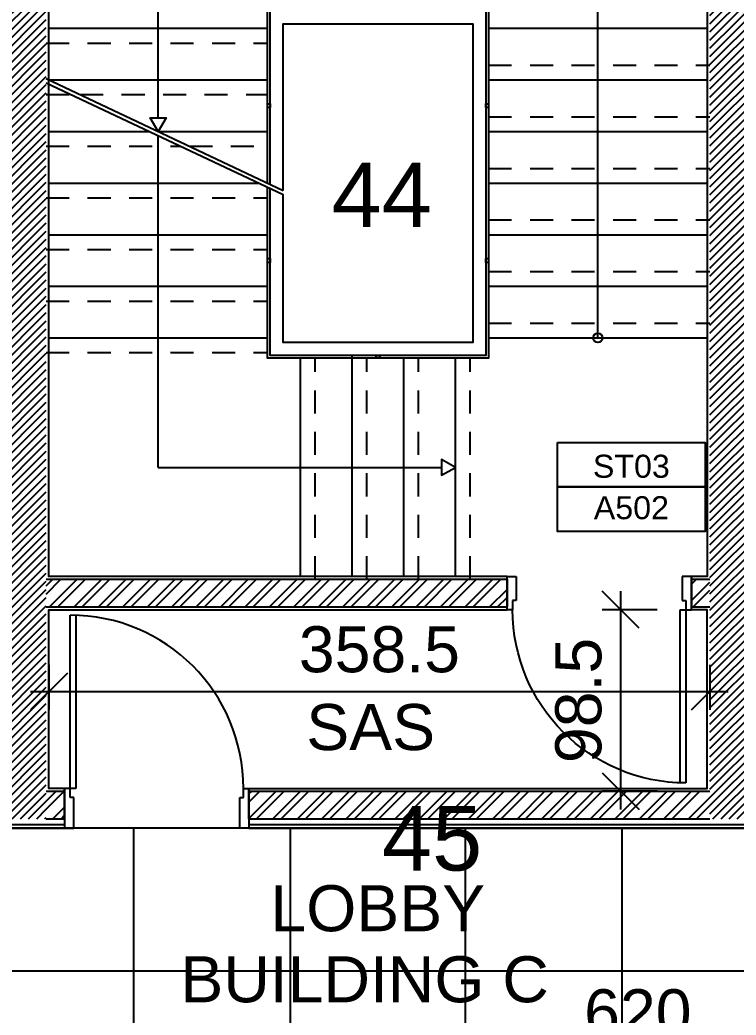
# Model space of a CAD drawing. Extents: x 0 to 47, y -4.1 to 58.5.
# Drawn here: x 11.74 to 15.62, y 10.58 to 15.99 of the extents above; entities that cross this region are included whole.
import ezdxf
from ezdxf.enums import TextEntityAlignment as Align

# ---------------------------------------------------------------- set-up
doc = ezdxf.new("R2010")
doc.units = 0
doc.header["$MEASUREMENT"] = 0
doc.header["$PDMODE"] = 35
doc.header["$PDSIZE"] = 0.3
doc.linetypes.add('HIDDEN2', pattern=[0.1875, 0.125, -0.0625])
doc.layers.get('0').update_dxf_attribs({"linetype": 'CONTINUOUS'})
doc.layers.get('DEFPOINTS').update_dxf_attribs({"linetype": 'CONTINUOUS'})
for name, color, linetype in [('A-ANNO-STR-TAG', 7, 'CONTINUOUS'), ('A-AREAS-TXT', 6, 'CONTINUOUS'), ('a-dim', 3, 'CONTINUOUS'), ('A-DOORS', 1, 'CONTINUOUS'), ('A-FLOR-HRAL', 15, 'CONTINUOUS'), ('A-FLOR-STRS', 40, 'CONTINUOUS'), ('A-FLOR-STRS-ARO', 1, 'CONTINUOUS'), ('A-HATCH-CONC', 8, 'CONTINUOUS'), ('A-HATCH-WALL', 8, 'CONTINUOUS'), ('A-NOMENCLATURE', 3, 'CONTINUOUS'), ('A-PLASTER', 8, 'CONTINUOUS'), ('A-PORTE', 1, 'CONTINUOUS'), ('A-proj-marble', 137, 'CONTINUOUS'), ('A-PROJ1H', 9, 'HIDDEN2'), ('A-sect-marble', 1, 'CONTINUOUS'), ('A-WALL', 4, 'CONTINUOUS')]:
    doc.layers.add(name, color=color, linetype=linetype)
doc.styles.add('A100-STEXT', font='Arial Regular.ttf', dxfattribs={"height": 0.25})
doc.styles.add('BLOCK', font='Arial Regular.ttf', dxfattribs={"width": 0.8, "height": 0.25})
doc.dimstyles.new('A100-DIM', dxfattribs={"dimtxt": 0.25, "dimasz": 0.2, "dimexe": 0.1, "dimexo": 0.3, "dimgap": 0.1, "dimtad": 1, "dimlfac": 100, "dimrnd": 0.5, "dimdsep": 46, "dimtxsty": 'A100-STEXT', "dimblk1": 'OBLIQUE', "dimblk2": 'OBLIQUE', "dimsah": 1, "dimcen": -0.05, "dimdle": 0.1, "dimclrd": 15, "dimclre": 15, "dimclrt": 256, "dimadec": 0, "dimazin": 0, "dimtfac": 0.28, "dimtix": 1, "dimtmove": 2, "dimatfit": 3, "dimldrblk": 'OBLIQUE', "dimfxl": 1, "dimtolj": 1, "dimarcsym": 0})
pattern_1 = [(45, (11.72837, 18.2), (-0.0662913, 0.0662913), []), (45, (11.77256, 18.2), (-0.0662913, 0.0662913), [])]

# ---------------------------------------------------------------- blocks, each defined once
blk = doc.blocks.new('_OBLIQUE')
at = {"color": 0, "linetype": 'ByBlock'}
blk.add_line((-0.5, -0.5), (0.5, 0.5), dxfattribs=at)
blk = doc.blocks.new('*D124')
at = {"layer": 'a-dim', "color": 15, "lineweight": -2, "transparency": 16777216}
for p, q in [((16.7784, 10.6362), (16.7784, 10.4362)), ((10.5784, 10.4657), (10.5784, 10.2362)), ((10.4784, 10.3362), (16.8784, 10.3362))]:
    blk.add_line(p, q, dxfattribs=at)
at = {"layer": 'DEFPOINTS', "color": 0, "transparency": 16777216}
for p in [(10.5784, 10.7657), (16.7784, 10.3362), (16.7784, 10.3362)]:
    blk.add_point(p, dxfattribs=at)
at = {"layer": 'a-dim', "color": 15, "lineweight": -2, "transparency": 16777216, "xscale": 0.2, "yscale": 0.2, "zscale": 0.2, "rotation": 180}
blk.add_blockref('_OBLIQUE', (10.5784, 10.3362), dxfattribs=at)
at = {"layer": 'a-dim', "color": 15, "lineweight": -2, "transparency": 16777216, "xscale": 0.2, "yscale": 0.2, "zscale": 0.2}
blk.add_blockref('_OBLIQUE', (16.7784, 10.3362), dxfattribs=at)
at = {"layer": 'a-dim', "transparency": 16777216, "insert": (15.0878, 10.5982), "char_height": 0.25, "attachment_point": 5, "style": 'A100-STEXT'}
blk.add_mtext('\\A1;620', dxfattribs=at)
blk = doc.blocks.new('ST_TAG')
at = {"color": 7}
for points in [[(-0.008, 0.00482), (0.008, 0.00482), (0.008, 0), (-0.008, 0)], [(-0.008, 0), (0.008, 0), (0.008, -0.00482), (-0.008, -0.00482)]]:
    blk.add_lwpolyline(points, close=True, dxfattribs=at)
at = {"color": 7, "style": 'BLOCK'}
blk.add_attdef('ST', text='', height=0.0025, dxfattribs=at).set_placement((0, 0.00225), align=Align.MIDDLE)
blk.add_attdef('DWG', text='', height=0.0025, rotation=360, dxfattribs=at).set_placement((0, -0.00225), align=Align.MIDDLE)
blk = doc.blocks.new('P100E18D')
at = {"layer": 'A-PORTE'}
for p, q in [((-0.18, -0.03), (-0.18, 0)), ((-0.18, 0), (0, 0)), ((0, 0), (0, -0.05)), ((-0.18, -0.03), (-1.12, -0.03)), ((-0.18, -0.06), (-0.18, -0.02)), ((-0.13, -0.03), (-0.18, -0.03)), ((-0.13, -0.05), (-0.13, -0.03)), ((0, -0.05), (-0.13, -0.05)), ((-1.12, -0.06), (-0.18, -0.06)), ((-0.18, -0.97), (-0.18, -1)), ((-0.13, -0.97), (-0.18, -0.97)), ((0, -0.95), (-0.13, -0.95)), ((-0.13, -0.95), (-0.13, -0.97)), ((0, -1), (0, -0.95)), ((-0.18, -1), (0, -1))]:
    blk.add_line(p, q, dxfattribs=at)
blk.add_arc((-0.18, -0.03), 0.94, 180, 270, dxfattribs=at)
blk = doc.blocks.new('P100E21.5D')
at = {"layer": 'A-PORTE'}
for p, q in [((0.03, 0.215), (0.03, 1.155)), ((0.06, 1.155), (0.06, 0.215)), ((0.03, 0.215), (0, 0.215)), ((0, 0.215), (0, 0)), ((0.06, 0.215), (0.02, 0.215)), ((0.03, 0.165), (0.03, 0.215)), ((0.05, 0.165), (0.03, 0.165)), ((0.05, 0), (0.05, 0.165)), ((0.95, 0), (0.95, 0.165)), ((0.95, 0.165), (0.97, 0.165)), ((0.97, 0.215), (1, 0.215)), ((0.97, 0.165), (0.97, 0.215)), ((1, 0.215), (1, 0)), ((0, 0), (0.05, 0)), ((1, 0), (0.95, 0))]:
    blk.add_line(p, q, dxfattribs=at)
blk.add_arc((0.03, 0.215), 0.94, 0, 90, dxfattribs=at)
blk = doc.blocks.new('*D261')
at = {"layer": 'a-dim', "color": 15, "lineweight": -2, "transparency": 16777216}
for p, q in [((14.9943, 12.885), (14.9943, 11.7)), ((15.1928, 12.785), (14.8943, 12.785)), ((15.1928, 11.8), (14.8943, 11.8))]:
    blk.add_line(p, q, dxfattribs=at)
at = {"layer": 'DEFPOINTS', "color": 0, "transparency": 16777216}
for p in [(15.4928, 12.785), (14.9943, 11.8), (15.4928, 11.8)]:
    blk.add_point(p, dxfattribs=at)
at = {"layer": 'a-dim', "color": 15, "lineweight": -2, "transparency": 16777216, "xscale": 0.2, "yscale": 0.2, "zscale": 0.2}
for p, rotation in [((14.9943, 12.785), 90), ((14.9943, 11.8), 270)]:
    blk.add_blockref('_OBLIQUE', p, dxfattribs=dict(at, rotation=rotation))
at = {"layer": 'a-dim', "transparency": 16777216, "insert": (14.7667, 12.2925), "char_height": 0.25, "attachment_point": 5, "rotation": 90, "style": 'A100-STEXT'}
blk.add_mtext('\\A1;98.5', dxfattribs=at)
blk = doc.blocks.new('*D262')
at = {"layer": 'a-dim', "color": 15, "lineweight": -2, "transparency": 16777216}
for p, q in [((11.8934, 12.485), (11.8934, 12.2407)), ((15.4784, 12.485), (15.4784, 12.2407)), ((11.7934, 12.3407), (15.5784, 12.3407))]:
    blk.add_line(p, q, dxfattribs=at)
at = {"layer": 'DEFPOINTS', "color": 0, "transparency": 16777216}
for p in [(11.8934, 12.785), (15.4784, 12.785), (15.4784, 12.3407)]:
    blk.add_point(p, dxfattribs=at)
at = {"layer": 'a-dim', "color": 15, "lineweight": -2, "transparency": 16777216, "xscale": 0.2, "yscale": 0.2, "zscale": 0.2, "rotation": 180}
blk.add_blockref('_OBLIQUE', (11.8934, 12.3407), dxfattribs=at)
at = {"layer": 'a-dim', "color": 15, "lineweight": -2, "transparency": 16777216, "xscale": 0.2, "yscale": 0.2, "zscale": 0.2}
blk.add_blockref('_OBLIQUE', (15.4784, 12.3407), dxfattribs=at)
at = {"layer": 'a-dim', "transparency": 16777216, "insert": (13.6859, 12.5685), "char_height": 0.25, "attachment_point": 5, "style": 'A100-STEXT'}
blk.add_mtext('\\A1;358.5', dxfattribs=at)

msp = doc.modelspace()

# ---------------------------------------------------------------- hatches: boundary and pattern name
at = {"layer": 'A-HATCH-CONC'}
h = msp.add_hatch(dxfattribs=at)
h.set_pattern_fill('ANSI31', color=256, scale=0.25, style=0)
h.paths.add_polyline_path([(15.77837, 19.28), (15.47837, 19.28), (15.47837, 17.55), (11.87837, 17.55), (11.87837, 19.28), (11.57837, 19.28), (11.57837, 11.65), (11.87837, 11.65), (11.87837, 17.25), (15.47837, 17.25), (15.47837, 11.65), (15.77837, 11.65)])
at = {"layer": 'A-HATCH-WALL'}
h = msp.add_hatch(dxfattribs=at)
h.set_pattern_fill('ANSI32', color=256, scale=0.25, style=0)
h.set_pattern_definition(pattern_1)
h.paths.add_polyline_path([(14.37837, 12.95), (11.87837, 12.95), (11.87837, 12.8), (14.37837, 12.8)])
h = msp.add_hatch(dxfattribs=at)
h.set_pattern_fill('ANSI32', color=256, scale=0.25, style=0)
h.set_pattern_definition(pattern_1)
h.paths.add_polyline_path([(15.47837, 12.95), (15.37837, 12.95), (15.37837, 12.8), (15.47837, 12.8)])
h = msp.add_hatch(dxfattribs=at)
h.set_pattern_fill('ANSI32', color=256, scale=0.25, style=0)
h.paths.add_polyline_path([(11.97837, 11.8), (11.87837, 11.8), (11.87837, 11.65), (11.97837, 11.65)])
h = msp.add_hatch(dxfattribs=at)
h.set_pattern_fill('ANSI32', color=256, scale=0.25, style=0)
h.paths.add_polyline_path([(15.47837, 11.8), (12.97837, 11.8), (12.97837, 11.65), (15.47837, 11.65)])

# ---------------------------------------------------------------- linework, layer by layer
at = {"layer": 'A-FLOR-HRAL'}
for p, q in [((11.87837, 15.66709), (13.16337, 15.05983)), ((11.87837, 15.64496), (13.16337, 15.0377))]:
    msp.add_line(p, q, dxfattribs=at)
for points in [[(13.07837, 15.1), (13.07837, 16.05), (14.27837, 16.05), (14.27837, 14.15), (13.07837, 14.15), (13.07837, 15.07787)], [(13.09337, 15.09291), (13.09337, 16.035), (14.26337, 16.035), (14.26337, 14.165), (13.09337, 14.165), (13.09337, 15.07078)], [(13.16337, 15.05983), (13.16337, 15.965), (14.19337, 15.965), (14.19337, 14.235), (13.16337, 14.235), (13.16337, 15.0377)]]:
    msp.add_lwpolyline(points, dxfattribs=at)
for points in [[(13.07837, 15.51), (13.07837, 15.53), (13.09337, 15.53), (13.09337, 15.51)], [(14.26337, 15.51), (14.26337, 15.53), (14.27837, 15.53), (14.27837, 15.51)], [(13.07837, 14.67), (13.07837, 14.69), (13.09337, 14.69), (13.09337, 14.67)], [(14.26337, 14.67), (14.26337, 14.69), (14.27837, 14.69), (14.27837, 14.67)], [(13.68837, 14.15), (13.66837, 14.15), (13.66837, 14.165), (13.68837, 14.165)]]:
    msp.add_lwpolyline(points, close=True, dxfattribs=at)
at = {"layer": 'A-FLOR-STRS'}
for p, q in [((11.89337, 15.94), (13.07837, 15.94)), ((14.27837, 15.94), (15.46337, 15.94)), ((11.89337, 15.66), (13.07837, 15.66)), ((14.27837, 15.66), (15.46337, 15.66)), ((11.89337, 15.38), (12.43903, 15.38)), ((12.48587, 15.38), (13.07837, 15.38)), ((14.27837, 15.38), (15.46337, 15.38)), ((11.89337, 15.1), (13.03153, 15.1)), ((14.27837, 15.1), (15.46337, 15.1)), ((11.89337, 14.82), (13.07837, 14.82)), ((14.27837, 14.82), (15.46337, 14.82)), ((11.89337, 14.54), (13.07837, 14.54)), ((14.27837, 14.54), (15.46337, 14.54)), ((11.89337, 14.26), (13.07837, 14.26)), ((14.27837, 14.26), (15.46337, 14.26)), ((13.25837, 12.965), (13.25837, 14.15)), ((13.53837, 12.965), (13.53837, 14.16)), ((13.81837, 12.965), (13.81837, 14.15)), ((14.09837, 12.965), (14.09837, 14.15))]:
    msp.add_line(p, q, dxfattribs=at)
at = {"layer": 'A-FLOR-STRS-ARO'}
for p, q in [((12.48587, 15.455), (12.48587, 16.6475)), ((14.87087, 14.26), (14.87087, 16.6475)), ((12.48587, 13.5575), (12.48587, 15.35787)), ((12.48587, 13.5575), (14.02337, 13.5575))]:
    msp.add_line(p, q, dxfattribs=at)
for points in [[(12.48587, 15.38), (12.44257, 15.455), (12.52917, 15.455)], [(14.09837, 13.5575), (14.02337, 13.6008), (14.02337, 13.5142)]]:
    msp.add_lwpolyline(points, close=True, dxfattribs=at)
msp.add_circle((14.87087, 14.26), 0.025, dxfattribs=at)
at = {"layer": 'A-PLASTER'}
for points in [[(14.37837, 12.95), (14.37837, 12.965), (11.89337, 12.965), (11.89337, 17.235), (15.46337, 17.235), (15.46337, 12.965), (15.37837, 12.965), (15.37837, 12.95)], [(11.97837, 11.8), (11.97837, 11.815), (11.89337, 11.815), (11.89337, 12.785), (14.37837, 12.785), (14.37837, 12.8)], [(12.97837, 11.8), (12.97837, 11.815), (15.46337, 11.815), (15.46337, 12.785), (15.37837, 12.785), (15.37837, 12.8)]]:
    msp.add_lwpolyline(points, dxfattribs=at)
at = {"layer": 'A-proj-marble'}
for p, q in [((12.35337, 10.05), (12.35337, 11.6)), ((13.20337, 10.05), (13.20337, 11.6)), ((14.15337, 10.05), (14.15337, 11.6)), ((15.00337, 10.05), (15.00337, 11.6)), ((11.52837, 10.825), (15.82837, 10.825))]:
    msp.add_line(p, q, dxfattribs=at)
msp.add_lwpolyline([(11.52837, 10.05), (15.82837, 10.05), (15.82837, 11.6), (11.52837, 11.6)], close=True, dxfattribs=at)
at = {"layer": 'A-PROJ1H'}
for p, q in [((11.87837, 15.86), (13.07837, 15.86)), ((14.27837, 15.74), (15.47837, 15.74)), ((11.87837, 15.58), (12.01582, 15.58)), ((12.06265, 15.58), (13.07837, 15.58)), ((14.27837, 15.46), (15.47837, 15.46)), ((11.87837, 15.3), (12.60832, 15.3)), ((12.65515, 15.3), (13.07837, 15.3)), ((14.27837, 15.18), (15.47837, 15.18)), ((11.87837, 15.02), (13.07837, 15.02)), ((14.27837, 14.9), (15.47837, 14.9)), ((11.87837, 14.74), (13.07837, 14.74)), ((14.27837, 14.62), (15.47837, 14.62)), ((11.87837, 14.46), (13.07837, 14.46)), ((14.27837, 14.34), (15.47837, 14.34)), ((11.87837, 14.18), (13.07837, 14.18)), ((13.33837, 12.95), (13.33837, 14.15)), ((13.61837, 12.95), (13.61837, 14.15)), ((13.89837, 12.95), (13.89837, 14.15)), ((14.17837, 12.95), (14.17837, 14.15))]:
    msp.add_line(p, q, dxfattribs=at)
at = {"layer": 'A-sect-marble'}
for points in [[(11.57837, 11.8), (11.52837, 11.8), (11.52837, 11.6), (11.97837, 11.6)], [(11.57837, 11.8), (11.52837, 11.8), (11.52837, 11.6), (11.97837, 11.6)], [(11.57837, 11.78), (11.54837, 11.78), (11.54837, 11.62), (11.97837, 11.62)], [(11.57837, 11.78), (11.54837, 11.78), (11.54837, 11.62), (11.97837, 11.62)], [(12.97837, 11.6), (15.82837, 11.6), (15.82837, 11.8), (15.77837, 11.8)], [(12.97837, 11.6), (15.82837, 11.6), (15.82837, 11.8), (15.77837, 11.8)], [(12.97837, 11.62), (15.80837, 11.62), (15.80837, 11.78), (15.77837, 11.78)], [(12.97837, 11.62), (15.80837, 11.62), (15.80837, 11.78), (15.77837, 11.78)]]:
    msp.add_lwpolyline(points, dxfattribs=at)
at = {"layer": 'A-WALL'}
for p, q in [((11.87837, 12.95), (14.37837, 12.95)), ((14.37837, 12.95), (14.37837, 12.8)), ((15.37837, 12.95), (15.47837, 12.95)), ((15.37837, 12.95), (15.37837, 12.8)), ((11.87837, 12.8), (14.37837, 12.8)), ((11.87837, 12.8), (14.37837, 12.8)), ((15.37837, 12.8), (15.47837, 12.8)), ((11.87837, 11.8), (11.97837, 11.8)), ((11.97837, 11.65), (11.97837, 11.8)), ((12.97837, 11.65), (12.97837, 11.8)), ((12.97837, 11.8), (15.47837, 11.8)), ((11.87837, 11.65), (11.97837, 11.65)), ((12.97837, 11.65), (15.47837, 11.65)), ((12.97837, 11.65), (15.47837, 11.65))]:
    msp.add_line(p, q, dxfattribs=at)

# ---------------------------------------------------------------- block references
at = {"layer": 'A-ANNO-STR-TAG', "xscale": 49.99999999999997, "yscale": 49.99999999999997, "zscale": 49.99999999999997}
msp.add_blockref('ST_TAG', (15.05288, 13.45102), dxfattribs=at).add_auto_attribs({'ST': 'ST03', 'DWG': 'A502'})
at = {"layer": 'A-DOORS', "xscale": -1, "rotation": 270}
msp.add_blockref('P100E18D', (15.37837, 12.965), dxfattribs=at)
at = {"layer": 'A-DOORS'}
msp.add_blockref('P100E21.5D', (11.97837, 11.6), dxfattribs=at)

# ---------------------------------------------------------------- texts
at = {"layer": 'A-AREAS-TXT', "style": 'A100-STEXT'}
for s, p in [('44', (13.69854, 14.86133)), ('45', (13.97203, 11.36939))]:
    msp.add_text(s, height=0.35, dxfattribs=at).set_placement(p, align=Align.CENTER)
at = {"layer": 'A-NOMENCLATURE', "style": 'A100-STEXT'}
for s, p in [('SAS', (13.63873, 12.14809)), ('LOBBY', (13.67707, 11.16481)), ('BUILDING C', (13.60569, 10.77943))]:
    msp.add_text(s, height=0.25, dxfattribs=at).set_placement(p, align=Align.MIDDLE)

# ---------------------------------------------------------------- dimensions: what is measured, and where the dimension line sits
at = {"layer": 'a-dim'}
for p1, p2, distance, picture, middle in [((15.49283, 12.785), (15.49283, 11.8), -0.49853, '*D261', (14.76667, 12.2925)), ((11.89337, 12.785), (15.47837, 12.785), -0.44426, '*D262', (13.68587, 12.56847))]:
    dim = msp.add_aligned_dim(p1=p1, p2=p2, distance=distance, dimstyle='A100-DIM', dxfattribs=at)
    dim.commit()
    dim.dimension.update_dxf_attribs({"geometry": picture, "text_midpoint": middle})
dim = msp.add_linear_dim(base=(16.77837, 10.33621), p1=(10.57837, 10.76566), p2=(16.77837, 10.33621), dimstyle='A100-DIM', dxfattribs=at)
dim.commit()
dim.dimension.update_dxf_attribs({"geometry": '*D124', "text_midpoint": (15.08778, 10.59822), "dimtype": 160})

doc.saveas('drawing.dxf')
